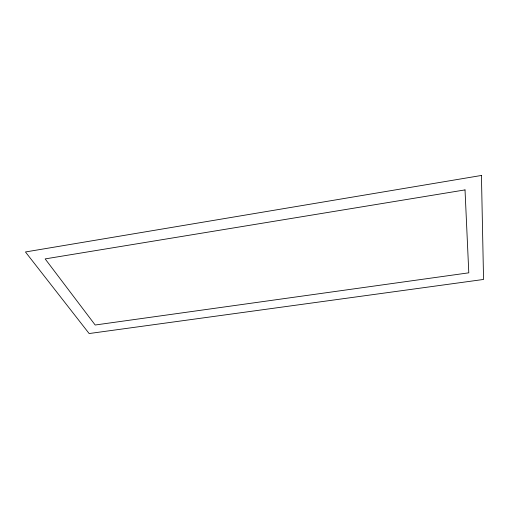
<?xml version="1.0" encoding="UTF-8"?>
<svg xmlns="http://www.w3.org/2000/svg" width="509" height="509" viewBox="0 0 509 509"><rect width="100%" height="100%" fill="white"/><g stroke="black" fill="none" stroke-linecap="round" stroke-linejoin="round"><path stroke-width="0.76" d="M481.438 175.459L25.45 251.968L89.145 333.541L483.55 279.454L481.438 175.459M465.022 189.902L45.148 258.903L95.183 325.009L468.795 272.824L465.022 189.902"/></g></svg>
